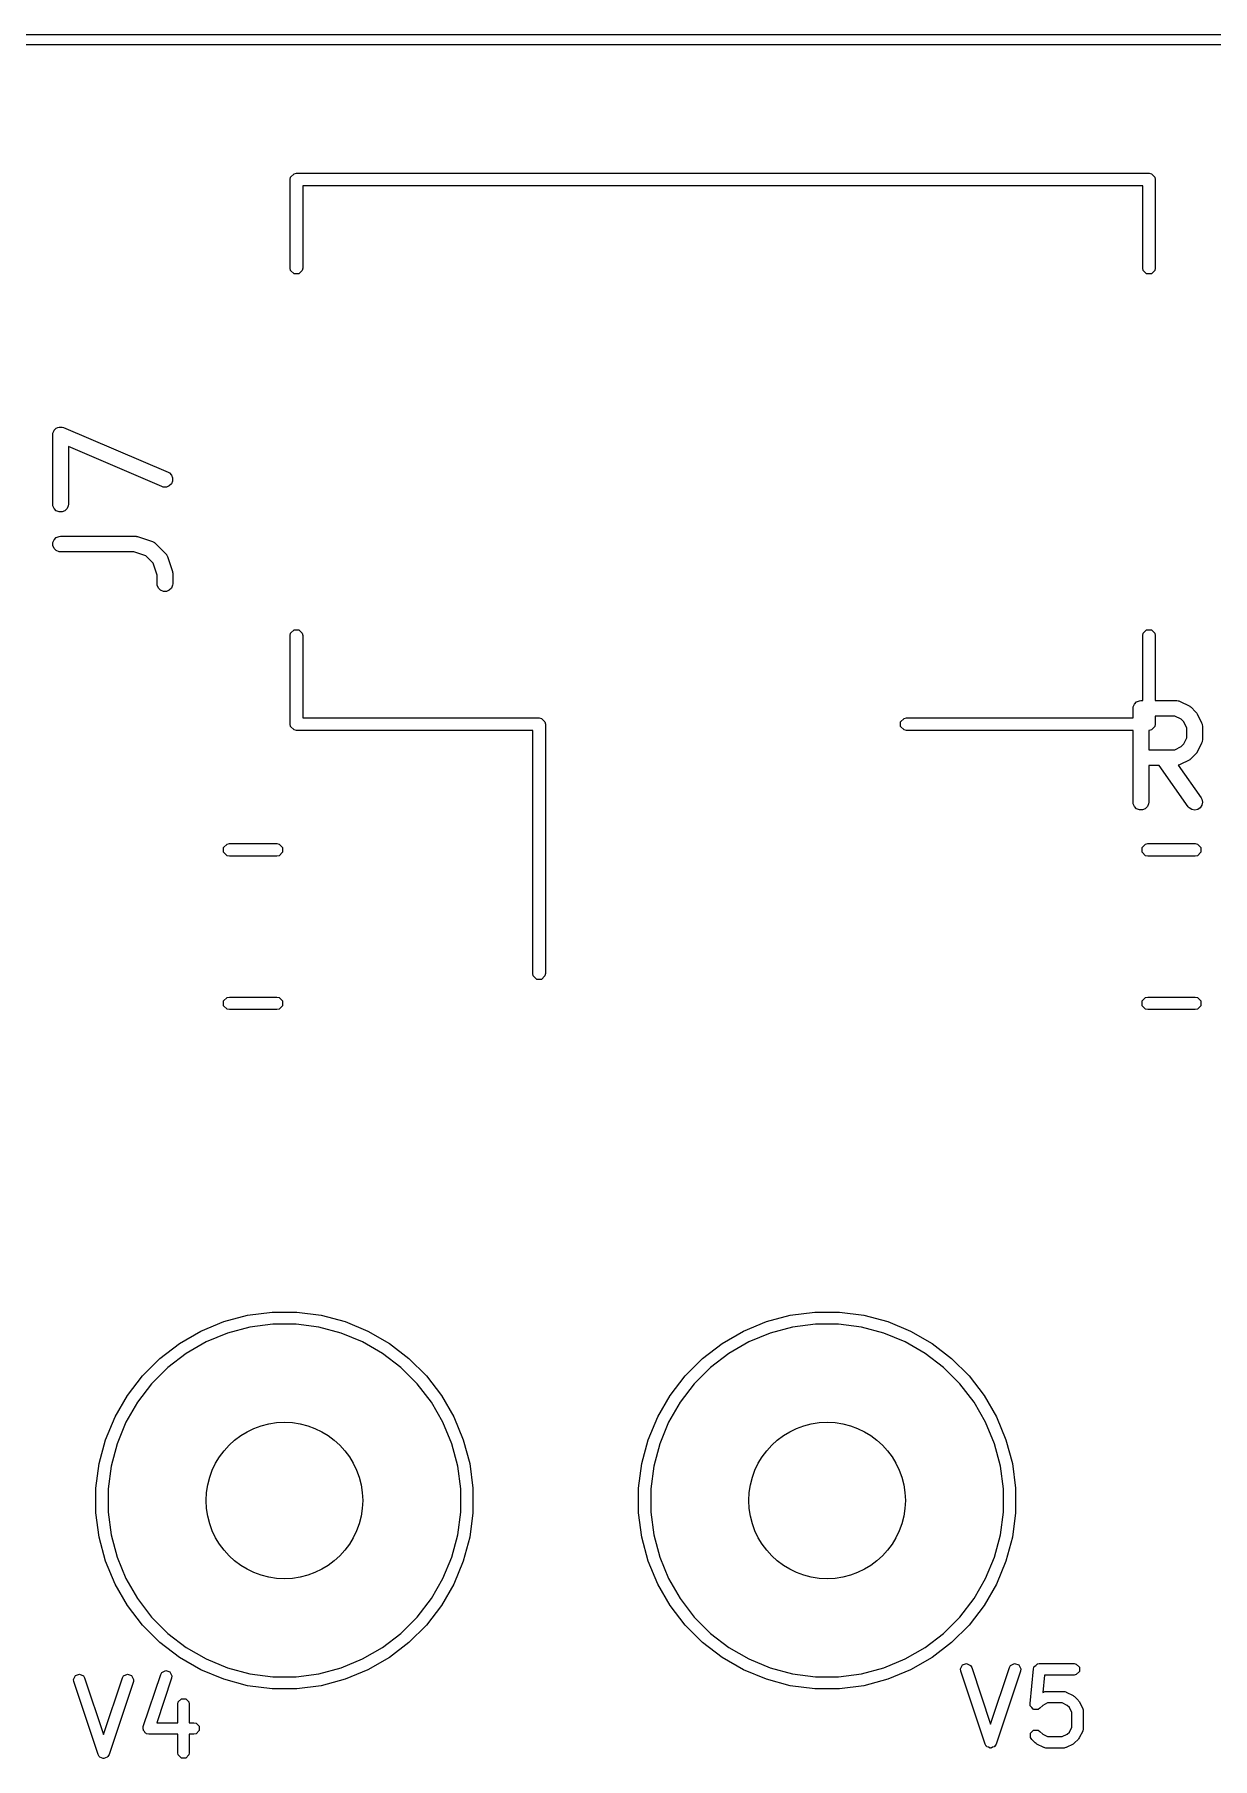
# Model space of a CAD drawing. Header units: millimetres. Extents: x 112.3 to 187.7, y -128.1 to -63.8.
# Drawn here: x 126.7 to 137.99, y -80.27 to -63.75 of the extents above; entities that cross this region are included whole.
import ezdxf

# ---------------------------------------------------------------- set-up
doc = ezdxf.new("R2010")
doc.units = ezdxf.units.MM
doc.layers.add('F.Silkscreen', color=41, linetype='CONTINUOUS', true_color=0xf2eda1)

msp = doc.modelspace()

# ---------------------------------------------------------------- linework, layer by layer
at = {"layer": 'F.Silkscreen', "linetype": 'CONTINUOUS'}
for p, q in [((112.4, -63.75), (187.699999, -63.75)), ((187.649999, -63.85), (112.45, -63.85)), ((129.159567, -65.117039), (129.192039, -65.084567)), ((129.192039, -65.084567), (129.215, -65.08)), ((129.215, -65.08), (137.385, -65.08)), ((137.385, -65.08), (137.407961, -65.084567)), ((137.407961, -65.084567), (137.440433, -65.117039)), ((129.155, -65.14), (129.159567, -65.117039)), ((129.155, -65.99), (129.155, -65.14)), ((137.325, -65.2), (129.275, -65.2)), ((129.275, -65.2), (129.275, -65.99)), ((137.325, -65.99), (137.325, -65.2)), ((137.440433, -65.117039), (137.445, -65.14)), ((137.445, -65.14), (137.445, -65.99)), ((129.159567, -66.012961), (129.155, -65.99)), ((129.192039, -66.045433), (129.159567, -66.012961)), ((129.237961, -66.045433), (129.192039, -66.045433)), ((129.270433, -66.012961), (129.237961, -66.045433)), ((129.275, -65.99), (129.270433, -66.012961)), ((137.329567, -66.012961), (137.325, -65.99)), ((137.362039, -66.045433), (137.329567, -66.012961)), ((137.407961, -66.045433), (137.362039, -66.045433)), ((137.440433, -66.012961), (137.407961, -66.045433)), ((137.445, -65.99), (137.440433, -66.012961)), ((126.879819, -67.585714), (126.88126, -67.571082)), ((126.88126, -67.571082), (126.881438, -67.570651)), ((126.881438, -67.570651), (126.881444, -67.570187)), ((126.881444, -67.570187), (126.887032, -67.557146)), ((126.887032, -67.557146), (126.892459, -67.544046)), ((126.892459, -67.544046), (126.892787, -67.543717)), ((126.892787, -67.543717), (126.892971, -67.543289)), ((126.892971, -67.543289), (126.903131, -67.533373)), ((126.903131, -67.533373), (126.913151, -67.523354)), ((126.913151, -67.523354), (126.913581, -67.523175)), ((126.913581, -67.523175), (126.913915, -67.52285)), ((126.913915, -67.52285), (126.927097, -67.517576)), ((126.927097, -67.517576), (126.940187, -67.512155)), ((126.940187, -67.512155), (126.940653, -67.512155)), ((126.940653, -67.512155), (126.941085, -67.511982)), ((126.941085, -67.511982), (126.955265, -67.512155)), ((126.955265, -67.512155), (126.969451, -67.512155)), ((126.969451, -67.512155), (126.969881, -67.512333)), ((126.969881, -67.512333), (126.970346, -67.512339)), ((126.970346, -67.512339), (126.984363, -67.516778)), ((126.984363, -67.516778), (127.984363, -67.945349)), ((126.879819, -68.25238), (126.879819, -67.585714)), ((127.925275, -68.083221), (127.029819, -67.699454)), ((127.029819, -67.699454), (127.029819, -68.25238)), ((127.984363, -67.945349), (127.997244, -67.952437)), ((128.016666, -68.05671), (127.995723, -68.077149)), ((127.997244, -67.952437), (128.017682, -67.973381)), ((128.028194, -68.029812), (128.016666, -68.05671)), ((128.017682, -67.973381), (128.02855, -68.000551)), ((128.02855, -68.000551), (128.028194, -68.029812)), ((127.939291, -68.08766), (127.925275, -68.083221)), ((127.968553, -68.088017), (127.939291, -68.08766)), ((127.995723, -68.077149), (127.968553, -68.088017)), ((126.88126, -68.267012), (126.879819, -68.25238)), ((126.892459, -68.294048), (126.88126, -68.267012)), ((126.913151, -68.31474), (126.892459, -68.294048)), ((126.940187, -68.325939), (126.913151, -68.31474)), ((126.969451, -68.325939), (126.940187, -68.325939)), ((126.996487, -68.31474), (126.969451, -68.325939)), ((127.017179, -68.294048), (126.996487, -68.31474)), ((127.028378, -68.267012), (127.017179, -68.294048)), ((127.029819, -68.25238), (127.028378, -68.267012)), ((126.913151, -68.570973), (126.940187, -68.559774)), ((126.940187, -68.559774), (126.954819, -68.558333)), ((126.954819, -68.558333), (127.669104, -68.558333)), ((127.669104, -68.558333), (127.676509, -68.559062)), ((127.676509, -68.559062), (127.678484, -68.558922)), ((127.678484, -68.558922), (127.681081, -68.559512)), ((127.681081, -68.559512), (127.683736, -68.559774)), ((127.683736, -68.559774), (127.685567, -68.560532)), ((127.685567, -68.560532), (127.692821, -68.562182)), ((127.692821, -68.562182), (127.835678, -68.609801)), ((126.88126, -68.618701), (126.892459, -68.591665)), ((126.88126, -68.647965), (126.88126, -68.618701)), ((126.892459, -68.675001), (126.88126, -68.647965)), ((126.892459, -68.591665), (126.913151, -68.570973)), ((126.913151, -68.695693), (126.892459, -68.675001)), ((126.940187, -68.706892), (126.913151, -68.695693)), ((126.954819, -68.708333), (126.940187, -68.706892)), ((127.656934, -68.708333), (126.954819, -68.708333)), ((127.771447, -68.746504), (127.656934, -68.708333)), ((127.835678, -68.609801), (127.849103, -68.615795)), ((127.849103, -68.615795), (127.851137, -68.617559)), ((127.851137, -68.617559), (127.853628, -68.618591)), ((127.853628, -68.618591), (127.864994, -68.627919)), ((127.864994, -68.627919), (127.960233, -68.723157)), ((127.960233, -68.723157), (127.969561, -68.734522)), ((127.969561, -68.734522), (127.970592, -68.737012)), ((127.841648, -68.816704), (127.771447, -68.746504)), ((127.879819, -68.931217), (127.841648, -68.816704)), ((127.970592, -68.737012), (127.972357, -68.739047)), ((127.972357, -68.739047), (127.978351, -68.752473)), ((127.978351, -68.752473), (128.02597, -68.895329)), ((128.02597, -68.895329), (128.027619, -68.902584)), ((127.879819, -69.014285), (127.879819, -68.931217)), ((127.88126, -69.028917), (127.879819, -69.014285)), ((127.892459, -69.055953), (127.88126, -69.028917)), ((127.913151, -69.076645), (127.892459, -69.055953)), ((128.017179, -69.055953), (127.996487, -69.076645)), ((128.028378, -69.028917), (128.017179, -69.055953)), ((128.027619, -68.902584), (128.028378, -68.904415)), ((128.028378, -68.904415), (128.028639, -68.907068)), ((128.029819, -69.014285), (128.028378, -69.028917)), ((128.028639, -68.907068), (128.02923, -68.909666)), ((128.02923, -68.909666), (128.029089, -68.91164)), ((128.029089, -68.91164), (128.029819, -68.919047)), ((128.029819, -68.919047), (128.029819, -69.014285)), ((127.940187, -69.087844), (127.913151, -69.076645)), ((127.969451, -69.087844), (127.940187, -69.087844)), ((127.996487, -69.076645), (127.969451, -69.087844)), ((129.155, -69.51), (129.159567, -69.487039)), ((129.155, -70.36), (129.155, -69.51)), ((129.159567, -69.487039), (129.192039, -69.454567)), ((129.192039, -69.454567), (129.237961, -69.454567)), ((129.237961, -69.454567), (129.270433, -69.487039)), ((129.270433, -69.487039), (129.275, -69.51)), ((129.275, -69.51), (129.275, -70.3)), ((137.325, -69.51), (137.329567, -69.487039)), ((137.325, -70.133557), (137.325, -69.51)), ((137.329567, -69.487039), (137.362039, -69.454567)), ((137.362039, -69.454567), (137.407961, -69.454567)), ((137.407961, -69.454567), (137.440433, -69.487039)), ((137.440433, -69.487039), (137.445, -69.51)), ((137.445, -69.51), (137.445, -70.133557)), ((137.232142, -70.208557), (137.233583, -70.193925)), ((137.232142, -70.3), (137.232142, -70.208557)), ((137.233583, -70.193925), (137.244782, -70.166889)), ((137.244782, -70.166889), (137.265474, -70.146197)), ((137.265474, -70.146197), (137.29251, -70.134998)), ((137.29251, -70.134998), (137.307142, -70.133557)), ((137.307142, -70.133557), (137.325, -70.133557)), ((137.445, -70.133557), (137.649999, -70.133557)), ((137.649999, -70.133557), (137.664631, -70.134998)), ((137.664631, -70.134998), (137.66712, -70.136029)), ((137.66712, -70.136029), (137.669808, -70.13622)), ((137.669808, -70.13622), (137.68354, -70.141475)), ((137.68354, -70.141475), (137.769255, -70.184332)), ((137.769255, -70.184332), (137.775554, -70.188296)), ((137.775554, -70.188296), (137.777382, -70.189054)), ((137.777382, -70.189054), (137.779438, -70.190742)), ((137.779438, -70.190742), (137.781698, -70.192164)), ((137.781698, -70.192164), (137.782997, -70.193662)), ((137.782997, -70.193662), (137.788747, -70.198381)), ((137.788747, -70.198381), (137.831604, -70.241238)), ((129.159567, -70.382961), (129.155, -70.36)), ((129.192039, -70.415433), (129.159567, -70.382961)), ((129.275, -70.3), (131.54, -70.3)), ((131.54, -70.3), (131.562961, -70.304567)), ((131.562961, -70.304567), (131.595433, -70.337039)), ((131.595433, -70.337039), (131.6, -70.36)), ((131.6, -70.36), (131.6, -72.75)), ((135.004567, -70.337039), (135.037039, -70.304567)), ((135.004567, -70.382961), (135.004567, -70.337039)), ((135.037039, -70.415433), (135.004567, -70.382961)), ((135.037039, -70.304567), (135.06, -70.3)), ((135.06, -70.3), (137.232142, -70.3)), ((137.440433, -70.382961), (137.407961, -70.415433)), ((137.445, -70.36), (137.440433, -70.382961)), ((137.632294, -70.283557), (137.445, -70.283557)), ((137.445, -70.283557), (137.445, -70.36)), ((137.691287, -70.313053), (137.632294, -70.283557)), ((137.716932, -70.338698), (137.691287, -70.313053)), ((137.746428, -70.39769), (137.716932, -70.338698)), ((137.831604, -70.241238), (137.836322, -70.246987)), ((137.836322, -70.246987), (137.837821, -70.248287)), ((137.837821, -70.248287), (137.839242, -70.250546)), ((137.839242, -70.250546), (137.840931, -70.252603)), ((137.840931, -70.252603), (137.841688, -70.25443)), ((137.841688, -70.25443), (137.845653, -70.26073)), ((137.845653, -70.26073), (137.88851, -70.346444)), ((137.88851, -70.346444), (137.893765, -70.360176)), ((137.893765, -70.360176), (137.893955, -70.362863)), ((137.893955, -70.362863), (137.894987, -70.365353)), ((137.894987, -70.365353), (137.896428, -70.379985)), ((137.896428, -70.379985), (137.896428, -70.508557)), ((129.215, -70.42), (129.192039, -70.415433)), ((131.48, -70.42), (129.215, -70.42)), ((131.48, -72.75), (131.48, -70.42)), ((135.06, -70.42), (135.037039, -70.415433)), ((137.232142, -70.42), (135.06, -70.42)), ((137.232142, -71.108557), (137.232142, -70.42)), ((137.385, -70.42), (137.382142, -70.42)), ((137.382142, -70.42), (137.382142, -70.604985)), ((137.407961, -70.415433), (137.385, -70.42)), ((137.691287, -70.575488), (137.716932, -70.549844)), ((137.716932, -70.549844), (137.746428, -70.490852)), ((137.746428, -70.490852), (137.746428, -70.39769)), ((137.88851, -70.542098), (137.845653, -70.627812)), ((137.893765, -70.528366), (137.88851, -70.542098)), ((137.893955, -70.525678), (137.893765, -70.528366)), ((137.894987, -70.523189), (137.893955, -70.525678)), ((137.896428, -70.508557), (137.894987, -70.523189)), ((137.382142, -70.604985), (137.632294, -70.604985)), ((137.632294, -70.604985), (137.691287, -70.575488)), ((137.769255, -70.70421), (137.68354, -70.747067)), ((137.775554, -70.700245), (137.769255, -70.70421)), ((137.777382, -70.699488), (137.775554, -70.700245)), ((137.779438, -70.697799), (137.777382, -70.699488)), ((137.781698, -70.696378), (137.779438, -70.697799)), ((137.782997, -70.694879), (137.781698, -70.696378)), ((137.788747, -70.690161), (137.782997, -70.694879)), ((137.831604, -70.647304), (137.788747, -70.690161)), ((137.836322, -70.641554), (137.831604, -70.647304)), ((137.837821, -70.640255), (137.836322, -70.641554)), ((137.839242, -70.637995), (137.837821, -70.640255)), ((137.840931, -70.635939), (137.839242, -70.637995)), ((137.841688, -70.634111), (137.840931, -70.635939)), ((137.845653, -70.627812), (137.841688, -70.634111)), ((137.482379, -70.754985), (137.382142, -70.754985)), ((137.382142, -70.754985), (137.382142, -71.108557)), ((137.759986, -71.151567), (137.482379, -70.754985)), ((137.664631, -70.753544), (137.664478, -70.753558)), ((137.664478, -70.753558), (137.882871, -71.065548)), ((137.66712, -70.752512), (137.664631, -70.753544)), ((137.669808, -70.752322), (137.66712, -70.752512)), ((137.68354, -70.747067), (137.669808, -70.752322)), ((137.233583, -71.123189), (137.232142, -71.108557)), ((137.244782, -71.150225), (137.233583, -71.123189)), ((137.265474, -71.170917), (137.244782, -71.150225)), ((137.29251, -71.182116), (137.265474, -71.170917)), ((137.321774, -71.182116), (137.29251, -71.182116)), ((137.34881, -71.170917), (137.321774, -71.182116)), ((137.369502, -71.150225), (137.34881, -71.170917)), ((137.380701, -71.123189), (137.369502, -71.150225)), ((137.382142, -71.108557), (137.380701, -71.123189)), ((137.769557, -71.162728), (137.759986, -71.151567)), ((137.794236, -71.178454), (137.769557, -71.162728)), ((137.823054, -71.18354), (137.794236, -71.178454)), ((137.851625, -71.17721), (137.823054, -71.18354)), ((137.875599, -71.160428), (137.851625, -71.17721)), ((137.891325, -71.13575), (137.875599, -71.160428)), ((137.882871, -71.065548), (137.890081, -71.078361)), ((137.890081, -71.078361), (137.896411, -71.106932)), ((137.896411, -71.106932), (137.891325, -71.13575)), ((128.517503, -71.542039), (128.549975, -71.509567)), ((128.517503, -71.587961), (128.517503, -71.542039)), ((128.549975, -71.509567), (128.572936, -71.505)), ((128.572936, -71.505), (129.027064, -71.505)), ((129.027064, -71.505), (129.050025, -71.509567)), ((129.050025, -71.509567), (129.082497, -71.542039)), ((129.082497, -71.542039), (129.082497, -71.587961)), ((137.317503, -71.542039), (137.349975, -71.509567)), ((137.317503, -71.587961), (137.317503, -71.542039)), ((137.349975, -71.509567), (137.372936, -71.505)), ((137.372936, -71.505), (137.827064, -71.505)), ((137.827064, -71.505), (137.850025, -71.509567)), ((137.850025, -71.509567), (137.882497, -71.542039)), ((137.882497, -71.542039), (137.882497, -71.587961)), ((128.549975, -71.620433), (128.517503, -71.587961)), ((128.572936, -71.625), (128.549975, -71.620433)), ((129.027064, -71.625), (128.572936, -71.625)), ((129.050025, -71.620433), (129.027064, -71.625)), ((129.082497, -71.587961), (129.050025, -71.620433)), ((137.349975, -71.620433), (137.317503, -71.587961)), ((137.372936, -71.625), (137.349975, -71.620433)), ((137.827064, -71.625), (137.372936, -71.625)), ((137.850025, -71.620433), (137.827064, -71.625)), ((137.882497, -71.587961), (137.850025, -71.620433)), ((131.484567, -72.772961), (131.48, -72.75)), ((131.517039, -72.805433), (131.484567, -72.772961)), ((131.562961, -72.805433), (131.517039, -72.805433)), ((131.595433, -72.772961), (131.562961, -72.805433)), ((131.6, -72.75), (131.595433, -72.772961)), ((128.517503, -73.012039), (128.549975, -72.979567)), ((128.517503, -73.057961), (128.517503, -73.012039)), ((128.549975, -72.979567), (128.572936, -72.975)), ((128.572936, -72.975), (129.027064, -72.975)), ((129.027064, -72.975), (129.050025, -72.979567)), ((129.050025, -72.979567), (129.082497, -73.012039)), ((129.082497, -73.012039), (129.082497, -73.057961)), ((137.317503, -73.012039), (137.349975, -72.979567)), ((137.317503, -73.057961), (137.317503, -73.012039)), ((137.349975, -72.979567), (137.372936, -72.975)), ((137.372936, -72.975), (137.827064, -72.975)), ((137.827064, -72.975), (137.850025, -72.979567)), ((137.850025, -72.979567), (137.882497, -73.012039)), ((137.882497, -73.012039), (137.882497, -73.057961)), ((128.549975, -73.090433), (128.517503, -73.057961)), ((128.572936, -73.095), (128.549975, -73.090433)), ((129.027064, -73.095), (128.572936, -73.095)), ((129.050025, -73.090433), (129.027064, -73.095)), ((129.082497, -73.057961), (129.050025, -73.090433)), ((137.349975, -73.090433), (137.317503, -73.057961)), ((137.372936, -73.095), (137.349975, -73.090433)), ((137.827064, -73.095), (137.372936, -73.095)), ((137.850025, -73.090433), (137.827064, -73.095)), ((137.882497, -73.057961), (137.850025, -73.090433)), ((128.746887, -76.024779), (128.98162, -75.993875)), ((128.98162, -75.993875), (129.21838, -75.993875)), ((129.21838, -75.993875), (129.453113, -76.024779)), ((133.946887, -76.024779), (134.18162, -75.993875)), ((134.18162, -75.993875), (134.41838, -75.993875)), ((134.41838, -75.993875), (134.653113, -76.024779)), ((128.299457, -76.17666), (128.518195, -76.086056)), ((128.518195, -76.086056), (128.746887, -76.024779)), ((128.76959, -76.138917), (128.555602, -76.196255)), ((128.989232, -76.11), (128.76959, -76.138917)), ((129.210768, -76.11), (128.989232, -76.11)), ((129.43041, -76.138917), (129.210768, -76.11)), ((129.644398, -76.196255), (129.43041, -76.138917)), ((129.453113, -76.024779), (129.681805, -76.086056)), ((129.681805, -76.086056), (129.900543, -76.17666)), ((133.499457, -76.17666), (133.718195, -76.086056)), ((133.718195, -76.086056), (133.946887, -76.024779)), ((133.96959, -76.138917), (133.755602, -76.196255)), ((134.189232, -76.11), (133.96959, -76.138917)), ((134.410768, -76.11), (134.189232, -76.11)), ((134.63041, -76.138917), (134.410768, -76.11)), ((134.844398, -76.196255), (134.63041, -76.138917)), ((134.653113, -76.024779), (134.881805, -76.086056)), ((134.881805, -76.086056), (135.100543, -76.17666)), ((127.906584, -76.43917), (128.094418, -76.29504)), ((128.094418, -76.29504), (128.299457, -76.17666)), ((128.350928, -76.281033), (128.159072, -76.391801)), ((128.555602, -76.196255), (128.350928, -76.281033)), ((129.849072, -76.281033), (129.644398, -76.196255)), ((130.040928, -76.391801), (129.849072, -76.281033)), ((129.900543, -76.17666), (130.105582, -76.29504)), ((130.105582, -76.29504), (130.293416, -76.43917)), ((133.106584, -76.43917), (133.294418, -76.29504)), ((133.294418, -76.29504), (133.499457, -76.17666)), ((133.550928, -76.281033), (133.359072, -76.391801)), ((133.755602, -76.196255), (133.550928, -76.281033)), ((135.049072, -76.281033), (134.844398, -76.196255)), ((135.240928, -76.391801), (135.049072, -76.281033)), ((135.100543, -76.17666), (135.305582, -76.29504)), ((135.305582, -76.29504), (135.493416, -76.43917)), ((127.73917, -76.606584), (127.906584, -76.43917)), ((128.159072, -76.391801), (127.983315, -76.526665)), ((130.216685, -76.526665), (130.040928, -76.391801)), ((130.293416, -76.43917), (130.46083, -76.606584)), ((132.93917, -76.606584), (133.106584, -76.43917)), ((133.359072, -76.391801), (133.183315, -76.526665)), ((135.416685, -76.526665), (135.240928, -76.391801)), ((135.493416, -76.43917), (135.66083, -76.606584)), ((127.59504, -76.794418), (127.73917, -76.606584)), ((127.983315, -76.526665), (127.826665, -76.683315)), ((130.373335, -76.683315), (130.216685, -76.526665)), ((130.46083, -76.606584), (130.60496, -76.794418)), ((132.79504, -76.794418), (132.93917, -76.606584)), ((133.183315, -76.526665), (133.026665, -76.683315)), ((135.573335, -76.683315), (135.416685, -76.526665)), ((135.66083, -76.606584), (135.80496, -76.794418)), ((127.47666, -76.999457), (127.59504, -76.794418)), ((127.826665, -76.683315), (127.691801, -76.859072)), ((130.508199, -76.859072), (130.373335, -76.683315)), ((130.60496, -76.794418), (130.72334, -76.999457)), ((132.67666, -76.999457), (132.79504, -76.794418)), ((133.026665, -76.683315), (132.891801, -76.859072)), ((135.708199, -76.859072), (135.573335, -76.683315)), ((135.80496, -76.794418), (135.92334, -76.999457)), ((127.691801, -76.859072), (127.581033, -77.050928)), ((130.618967, -77.050928), (130.508199, -76.859072)), ((132.891801, -76.859072), (132.781033, -77.050928)), ((135.818967, -77.050928), (135.708199, -76.859072)), ((127.386056, -77.218195), (127.47666, -76.999457)), ((127.581033, -77.050928), (127.496255, -77.255602)), ((130.703745, -77.255602), (130.618967, -77.050928)), ((130.72334, -76.999457), (130.813944, -77.218195)), ((132.586056, -77.218195), (132.67666, -76.999457)), ((132.781033, -77.050928), (132.696255, -77.255602)), ((135.903745, -77.255602), (135.818967, -77.050928)), ((135.92334, -76.999457), (136.013944, -77.218195)), ((127.324779, -77.446887), (127.386056, -77.218195)), ((127.496255, -77.255602), (127.438917, -77.46959)), ((130.761083, -77.46959), (130.703745, -77.255602)), ((130.813944, -77.218195), (130.875221, -77.446887)), ((132.524779, -77.446887), (132.586056, -77.218195)), ((132.696255, -77.255602), (132.638917, -77.46959)), ((135.961083, -77.46959), (135.903745, -77.255602)), ((136.013944, -77.218195), (136.075221, -77.446887)), ((127.293875, -77.68162), (127.324779, -77.446887)), ((127.438917, -77.46959), (127.41, -77.689232)), ((130.79, -77.689232), (130.761083, -77.46959)), ((130.875221, -77.446887), (130.906125, -77.68162)), ((132.493875, -77.68162), (132.524779, -77.446887)), ((132.638917, -77.46959), (132.61, -77.689232)), ((135.99, -77.689232), (135.961083, -77.46959)), ((136.075221, -77.446887), (136.106125, -77.68162)), ((127.293875, -77.689232), (127.293875, -77.68162)), ((127.293875, -77.91838), (127.293875, -77.689232)), ((127.41, -77.689232), (127.41, -77.910768)), ((130.79, -77.910768), (130.79, -77.689232)), ((130.906125, -77.68162), (130.906125, -77.91838)), ((132.493875, -77.689232), (132.493875, -77.68162)), ((132.493875, -77.91838), (132.493875, -77.689232)), ((132.61, -77.689232), (132.61, -77.910768)), ((135.99, -77.910768), (135.99, -77.689232)), ((136.106125, -77.68162), (136.106125, -77.91838)), ((127.324779, -78.153113), (127.293875, -77.91838)), ((127.41, -77.910768), (127.438917, -78.13041)), ((130.761083, -78.13041), (130.79, -77.910768)), ((130.906125, -77.91838), (130.875221, -78.153113)), ((132.524779, -78.153113), (132.493875, -77.91838)), ((132.61, -77.910768), (132.638917, -78.13041)), ((135.961083, -78.13041), (135.99, -77.910768)), ((136.106125, -77.91838), (136.075221, -78.153113)), ((127.386056, -78.381805), (127.324779, -78.153113)), ((127.438917, -78.13041), (127.496255, -78.344398)), ((130.703745, -78.344398), (130.761083, -78.13041)), ((130.875221, -78.153113), (130.813944, -78.381805)), ((132.586056, -78.381805), (132.524779, -78.153113)), ((132.638917, -78.13041), (132.696255, -78.344398)), ((135.903745, -78.344398), (135.961083, -78.13041)), ((136.075221, -78.153113), (136.013944, -78.381805)), ((127.47666, -78.600543), (127.386056, -78.381805)), ((127.496255, -78.344398), (127.581033, -78.549072)), ((130.618967, -78.549072), (130.703745, -78.344398)), ((130.813944, -78.381805), (130.72334, -78.600543)), ((132.67666, -78.600543), (132.586056, -78.381805)), ((132.696255, -78.344398), (132.781033, -78.549072)), ((135.818967, -78.549072), (135.903745, -78.344398)), ((136.013944, -78.381805), (135.92334, -78.600543)), ((127.59504, -78.805582), (127.47666, -78.600543)), ((127.581033, -78.549072), (127.691801, -78.740928)), ((130.508199, -78.740928), (130.618967, -78.549072)), ((130.72334, -78.600543), (130.60496, -78.805582)), ((132.79504, -78.805582), (132.67666, -78.600543)), ((132.781033, -78.549072), (132.891801, -78.740928)), ((135.708199, -78.740928), (135.818967, -78.549072)), ((135.92334, -78.600543), (135.80496, -78.805582)), ((127.73917, -78.993416), (127.59504, -78.805582)), ((127.691801, -78.740928), (127.826665, -78.916685)), ((130.373335, -78.916685), (130.508199, -78.740928)), ((130.60496, -78.805582), (130.46083, -78.993416)), ((132.93917, -78.993416), (132.79504, -78.805582)), ((132.891801, -78.740928), (133.026665, -78.916685)), ((135.573335, -78.916685), (135.708199, -78.740928)), ((135.80496, -78.805582), (135.66083, -78.993416)), ((127.826665, -78.916685), (127.983315, -79.073335)), ((130.216685, -79.073335), (130.373335, -78.916685)), ((133.026665, -78.916685), (133.183315, -79.073335)), ((135.416685, -79.073335), (135.573335, -78.916685)), ((127.906584, -79.16083), (127.73917, -78.993416)), ((127.983315, -79.073335), (128.159072, -79.208199)), ((130.040928, -79.208199), (130.216685, -79.073335)), ((130.46083, -78.993416), (130.293416, -79.16083)), ((133.106584, -79.16083), (132.93917, -78.993416)), ((133.183315, -79.073335), (133.359072, -79.208199)), ((135.240928, -79.208199), (135.416685, -79.073335)), ((135.66083, -78.993416), (135.493416, -79.16083)), ((128.094418, -79.30496), (127.906584, -79.16083)), ((128.299457, -79.42334), (128.094418, -79.30496)), ((128.159072, -79.208199), (128.350928, -79.318967)), ((129.849072, -79.318967), (130.040928, -79.208199)), ((130.105582, -79.30496), (129.900543, -79.42334)), ((130.293416, -79.16083), (130.105582, -79.30496)), ((133.294418, -79.30496), (133.106584, -79.16083)), ((133.499457, -79.42334), (133.294418, -79.30496)), ((133.359072, -79.208199), (133.550928, -79.318967)), ((135.049072, -79.318967), (135.240928, -79.208199)), ((135.305582, -79.30496), (135.100543, -79.42334)), ((135.493416, -79.16083), (135.305582, -79.30496)), ((127.097297, -79.476564), (127.137232, -79.463252)), ((127.137232, -79.463252), (127.174882, -79.482077)), ((127.558451, -79.482076), (127.596101, -79.463251)), ((127.596101, -79.463251), (127.636036, -79.476563)), ((127.747822, -79.967387), (127.914489, -79.467388)), ((127.914489, -79.467388), (127.925117, -79.448744)), ((127.925117, -79.448744), (127.962768, -79.429919)), ((127.962768, -79.429919), (128.002703, -79.443231)), ((128.002703, -79.443231), (128.021528, -79.480881)), ((128.518195, -79.513944), (128.299457, -79.42334)), ((128.350928, -79.318967), (128.555602, -79.403745)), ((128.555602, -79.403745), (128.76959, -79.461083)), ((128.76959, -79.461083), (128.989232, -79.49)), ((129.210768, -79.49), (129.43041, -79.461083)), ((129.43041, -79.461083), (129.644398, -79.403745)), ((129.644398, -79.403745), (129.849072, -79.318967)), ((129.900543, -79.42334), (129.681805, -79.513944)), ((133.718195, -79.513944), (133.499457, -79.42334)), ((133.550928, -79.318967), (133.755602, -79.403745)), ((133.755602, -79.403745), (133.96959, -79.461083)), ((133.96959, -79.461083), (134.189232, -79.49)), ((134.410768, -79.49), (134.63041, -79.461083)), ((134.63041, -79.461083), (134.844398, -79.403745)), ((134.844398, -79.403745), (135.049072, -79.318967)), ((135.100543, -79.42334), (134.881805, -79.513944)), ((135.578472, -79.414214), (135.597297, -79.376564)), ((135.581155, -79.435506), (135.578472, -79.414214)), ((135.814489, -80.135506), (135.581155, -79.435506)), ((135.597297, -79.376564), (135.637232, -79.363252)), ((135.637232, -79.363252), (135.674882, -79.382077)), ((135.674882, -79.382077), (135.685511, -79.40072)), ((135.685511, -79.40072), (135.866667, -79.944186)), ((135.866667, -79.944186), (136.047823, -79.40072)), ((136.152178, -79.435505), (135.918845, -80.135506)), ((136.047823, -79.40072), (136.058451, -79.382076)), ((136.058451, -79.382076), (136.096101, -79.363251)), ((136.096101, -79.363251), (136.136036, -79.376563)), ((136.136036, -79.376563), (136.154862, -79.414213)), ((136.154862, -79.414213), (136.152178, -79.435505)), ((136.245273, -79.745973), (136.278606, -79.412641)), ((136.278606, -79.412641), (136.28252, -79.399806)), ((136.28252, -79.397065), (136.283722, -79.395862)), ((136.28252, -79.399806), (136.28252, -79.397065)), ((136.283722, -79.395862), (136.284866, -79.392114)), ((136.284866, -79.392114), (136.299194, -79.38039)), ((136.299194, -79.38039), (136.312285, -79.3673)), ((136.312285, -79.3673), (136.316128, -79.366535)), ((136.316128, -79.366535), (136.317445, -79.365458)), ((136.317445, -79.365458), (136.320173, -79.36573)), ((136.320173, -79.36573), (136.333333, -79.363113)), ((136.333333, -79.363113), (136.666667, -79.363113)), ((136.383107, -79.473113), (136.36641, -79.640082)), ((136.666667, -79.473113), (136.383107, -79.473113)), ((136.666667, -79.363113), (136.687715, -79.3673)), ((136.687715, -79.468926), (136.666667, -79.473113)), ((136.687715, -79.3673), (136.71748, -79.397065)), ((136.71748, -79.439161), (136.687715, -79.468926)), ((136.71748, -79.397065), (136.71748, -79.439161)), ((127.078472, -79.514214), (127.097297, -79.476564)), ((127.081155, -79.535506), (127.078472, -79.514214)), ((127.314489, -80.235506), (127.081155, -79.535506)), ((127.174882, -79.482077), (127.185511, -79.50072)), ((127.185511, -79.50072), (127.366667, -80.044186)), ((127.366667, -80.044186), (127.547823, -79.50072)), ((127.652178, -79.535505), (127.418845, -80.235506)), ((127.547823, -79.50072), (127.558451, -79.482076)), ((127.636036, -79.476563), (127.654862, -79.514213)), ((127.654862, -79.514213), (127.652178, -79.535505)), ((128.018844, -79.502173), (127.876309, -79.92978)), ((128.021528, -79.480881), (128.018844, -79.502173)), ((128.746887, -79.575221), (128.518195, -79.513944)), ((128.98162, -79.606125), (128.746887, -79.575221)), ((129.21838, -79.606125), (128.98162, -79.606125)), ((128.989232, -79.49), (129.210768, -79.49)), ((129.453113, -79.575221), (129.21838, -79.606125)), ((129.681805, -79.513944), (129.453113, -79.575221)), ((133.946887, -79.575221), (133.718195, -79.513944)), ((134.18162, -79.606125), (133.946887, -79.575221)), ((134.41838, -79.606125), (134.18162, -79.606125)), ((134.189232, -79.49), (134.410768, -79.49)), ((134.653113, -79.575221), (134.41838, -79.606125)), ((134.881805, -79.513944), (134.653113, -79.575221)), ((136.36641, -79.640082), (136.375404, -79.635586)), ((136.375404, -79.635586), (136.37806, -79.634858)), ((136.37806, -79.634858), (136.378952, -79.633967)), ((136.378952, -79.633967), (136.387593, -79.632247)), ((136.387593, -79.632247), (136.396102, -79.629918)), ((136.396102, -79.629918), (136.397299, -79.630317)), ((136.397299, -79.630317), (136.4, -79.62978)), ((136.4, -79.62978), (136.566667, -79.62978)), ((136.566667, -79.62978), (136.569369, -79.630317)), ((136.569369, -79.630317), (136.570565, -79.629919)), ((136.570565, -79.629919), (136.579061, -79.632245)), ((136.579061, -79.632245), (136.587715, -79.633967)), ((136.587715, -79.633967), (136.588607, -79.634859)), ((136.588607, -79.634859), (136.591264, -79.635587)), ((136.591264, -79.635587), (136.65793, -79.66892)), ((128.078333, -79.751446), (128.08252, -79.730398)), ((128.078333, -79.92978), (128.078333, -79.751446)), ((128.08252, -79.730398), (128.112285, -79.700633)), ((128.112285, -79.700633), (128.154381, -79.700633)), ((128.154381, -79.700633), (128.184146, -79.730398)), ((128.184146, -79.730398), (128.188333, -79.751446)), ((128.188333, -79.751446), (128.188333, -79.92978)), ((136.247345, -79.767334), (136.245273, -79.745973)), ((136.249187, -79.769585), (136.247345, -79.767334)), ((136.249187, -79.772493), (136.249187, -79.769585)), ((136.262272, -79.785578), (136.249187, -79.772493)), ((136.274, -79.799912), (136.262272, -79.785578)), ((136.276895, -79.800201), (136.274, -79.799912)), ((136.278953, -79.802259), (136.276895, -79.800201)), ((136.297469, -79.802259), (136.278953, -79.802259)), ((136.315888, -79.804101), (136.297469, -79.802259)), ((136.318139, -79.802259), (136.315888, -79.804101)), ((136.321047, -79.802259), (136.318139, -79.802259)), ((136.338891, -79.790337), (136.321047, -79.802259)), ((136.365912, -79.763315), (136.338891, -79.790337)), ((136.412985, -79.73978), (136.365912, -79.763315)), ((136.553684, -79.73978), (136.412985, -79.73978)), ((136.600755, -79.763316), (136.553684, -79.73978)), ((136.621464, -79.784025), (136.600755, -79.763316)), ((136.645, -79.831097), (136.621464, -79.784025)), ((136.65793, -79.66892), (136.664896, -79.674326)), ((136.664896, -79.674326), (136.672223, -79.679222)), ((136.672223, -79.679222), (136.705558, -79.712555)), ((136.705558, -79.712555), (136.710456, -79.719886)), ((136.710456, -79.719886), (136.715861, -79.72685)), ((136.715861, -79.72685), (136.749194, -79.793517)), ((136.749194, -79.793517), (136.749921, -79.796173)), ((136.749921, -79.796173), (136.750813, -79.797065)), ((136.750813, -79.797065), (136.752532, -79.805706)), ((136.752532, -79.805706), (136.754862, -79.814215)), ((127.745139, -79.988679), (127.747822, -79.967387)), ((127.876309, -79.92978), (128.078333, -79.92978)), ((128.188333, -79.92978), (128.233333, -79.92978)), ((128.233333, -79.92978), (128.254381, -79.933967)), ((128.254381, -79.933967), (128.284146, -79.963732)), ((128.284146, -79.963732), (128.284146, -80.005828)), ((136.645, -79.971797), (136.645, -79.831097)), ((136.754862, -79.814215), (136.754462, -79.815412)), ((136.754462, -79.815412), (136.755, -79.818113)), ((136.755, -79.818113), (136.755, -79.98478)), ((127.749187, -79.996775), (127.745139, -79.988679)), ((127.749187, -80.005828), (127.749187, -79.996775)), ((127.75824, -80.014881), (127.749187, -80.005828)), ((127.763964, -80.026329), (127.75824, -80.014881)), ((127.77255, -80.029191), (127.763964, -80.026329)), ((127.778952, -80.035593), (127.77255, -80.029191)), ((127.8, -80.03978), (127.778952, -80.035593)), ((128.078333, -80.03978), (127.8, -80.03978)), ((128.078333, -80.218113), (128.078333, -80.03978)), ((128.233333, -80.03978), (128.188333, -80.03978)), ((128.188333, -80.03978), (128.188333, -80.218113)), ((128.254381, -80.035593), (128.233333, -80.03978)), ((128.284146, -80.005828), (128.254381, -80.035593)), ((135.825118, -80.154149), (135.814489, -80.135506)), ((135.918845, -80.135506), (135.908216, -80.154149)), ((136.249186, -80.072492), (136.249187, -80.030398)), ((136.261109, -80.090336), (136.249186, -80.072492)), ((136.249187, -80.030398), (136.278954, -80.000632)), ((136.294442, -80.123671), (136.261109, -80.090336)), ((136.278954, -80.000632), (136.321048, -80.000633)), ((136.301773, -80.128569), (136.294442, -80.123671)), ((136.308737, -80.133974), (136.301773, -80.128569)), ((136.375404, -80.167307), (136.308737, -80.133974)), ((136.321048, -80.000633), (136.338891, -80.012556)), ((136.338891, -80.012556), (136.365912, -80.039577)), ((136.365912, -80.039577), (136.412985, -80.063113)), ((136.412985, -80.063113), (136.553684, -80.063113)), ((136.553684, -80.063113), (136.600753, -80.039577)), ((136.65793, -80.133973), (136.591264, -80.167306)), ((136.600753, -80.039577), (136.621466, -80.018865)), ((136.621466, -80.018865), (136.645, -79.971797)), ((136.664893, -80.128568), (136.65793, -80.133973)), ((136.672224, -80.123671), (136.664893, -80.128568)), ((136.705558, -80.090337), (136.672224, -80.123671)), ((136.710455, -80.083006), (136.705558, -80.090337)), ((136.71586, -80.076043), (136.710455, -80.083006)), ((136.749194, -80.009377), (136.71586, -80.076043)), ((136.749921, -80.006719), (136.749194, -80.009377)), ((136.750813, -80.005828), (136.749921, -80.006719)), ((136.752531, -79.997187), (136.750813, -80.005828)), ((136.754862, -79.988678), (136.752531, -79.997187)), ((136.755, -79.98478), (136.754462, -79.98748)), ((136.754462, -79.98748), (136.754862, -79.988678)), ((127.325118, -80.254149), (127.314489, -80.235506)), ((127.328793, -80.255986), (127.325118, -80.254149)), ((127.330631, -80.259662), (127.328793, -80.255986)), ((127.34717, -80.265175), (127.330631, -80.259662)), ((127.362768, -80.272974), (127.34717, -80.265175)), ((127.366667, -80.271674), (127.362768, -80.272974)), ((127.370566, -80.272974), (127.366667, -80.271674)), ((127.386163, -80.265175), (127.370566, -80.272974)), ((127.402703, -80.259662), (127.386163, -80.265175)), ((127.40454, -80.255986), (127.402703, -80.259662)), ((127.408216, -80.254149), (127.40454, -80.255986)), ((127.418845, -80.235506), (127.408216, -80.254149)), ((128.08252, -80.239161), (128.078333, -80.218113)), ((128.112285, -80.268926), (128.08252, -80.239161)), ((128.154381, -80.268926), (128.112285, -80.268926)), ((128.184146, -80.239161), (128.154381, -80.268926)), ((128.188333, -80.218113), (128.184146, -80.239161)), ((135.828793, -80.155986), (135.825118, -80.154149)), ((135.830631, -80.159662), (135.828793, -80.155986)), ((135.84717, -80.165175), (135.830631, -80.159662)), ((135.862768, -80.172974), (135.84717, -80.165175)), ((135.866667, -80.171674), (135.862768, -80.172974)), ((135.870566, -80.172974), (135.866667, -80.171674)), ((135.886163, -80.165175), (135.870566, -80.172974)), ((135.902703, -80.159662), (135.886163, -80.165175)), ((135.90454, -80.155986), (135.902703, -80.159662)), ((135.908216, -80.154149), (135.90454, -80.155986)), ((136.37806, -80.168034), (136.375404, -80.167307)), ((136.378952, -80.168926), (136.37806, -80.168034)), ((136.387593, -80.170645), (136.378952, -80.168926)), ((136.396102, -80.172975), (136.387593, -80.170645)), ((136.397299, -80.172575), (136.396102, -80.172975)), ((136.4, -80.173113), (136.397299, -80.172575)), ((136.566667, -80.173113), (136.4, -80.173113)), ((136.569369, -80.172575), (136.566667, -80.173113)), ((136.570565, -80.172974), (136.569369, -80.172575)), ((136.579061, -80.170647), (136.570565, -80.172974)), ((136.587715, -80.168926), (136.579061, -80.170647)), ((136.588607, -80.168033), (136.587715, -80.168926)), ((136.591264, -80.167306), (136.588607, -80.168033))]:
    msp.add_line(p, q, dxfattribs=at)
at = {"layer": 'F.Silkscreen'}
for centre in [(129.1, -77.8), (129.1, -77.8), (129.1, -77.8), (134.3, -77.8), (134.3, -77.8), (134.3, -77.8)]:
    msp.add_circle(centre, 0.75, dxfattribs=at)

doc.saveas('drawing.dxf')
